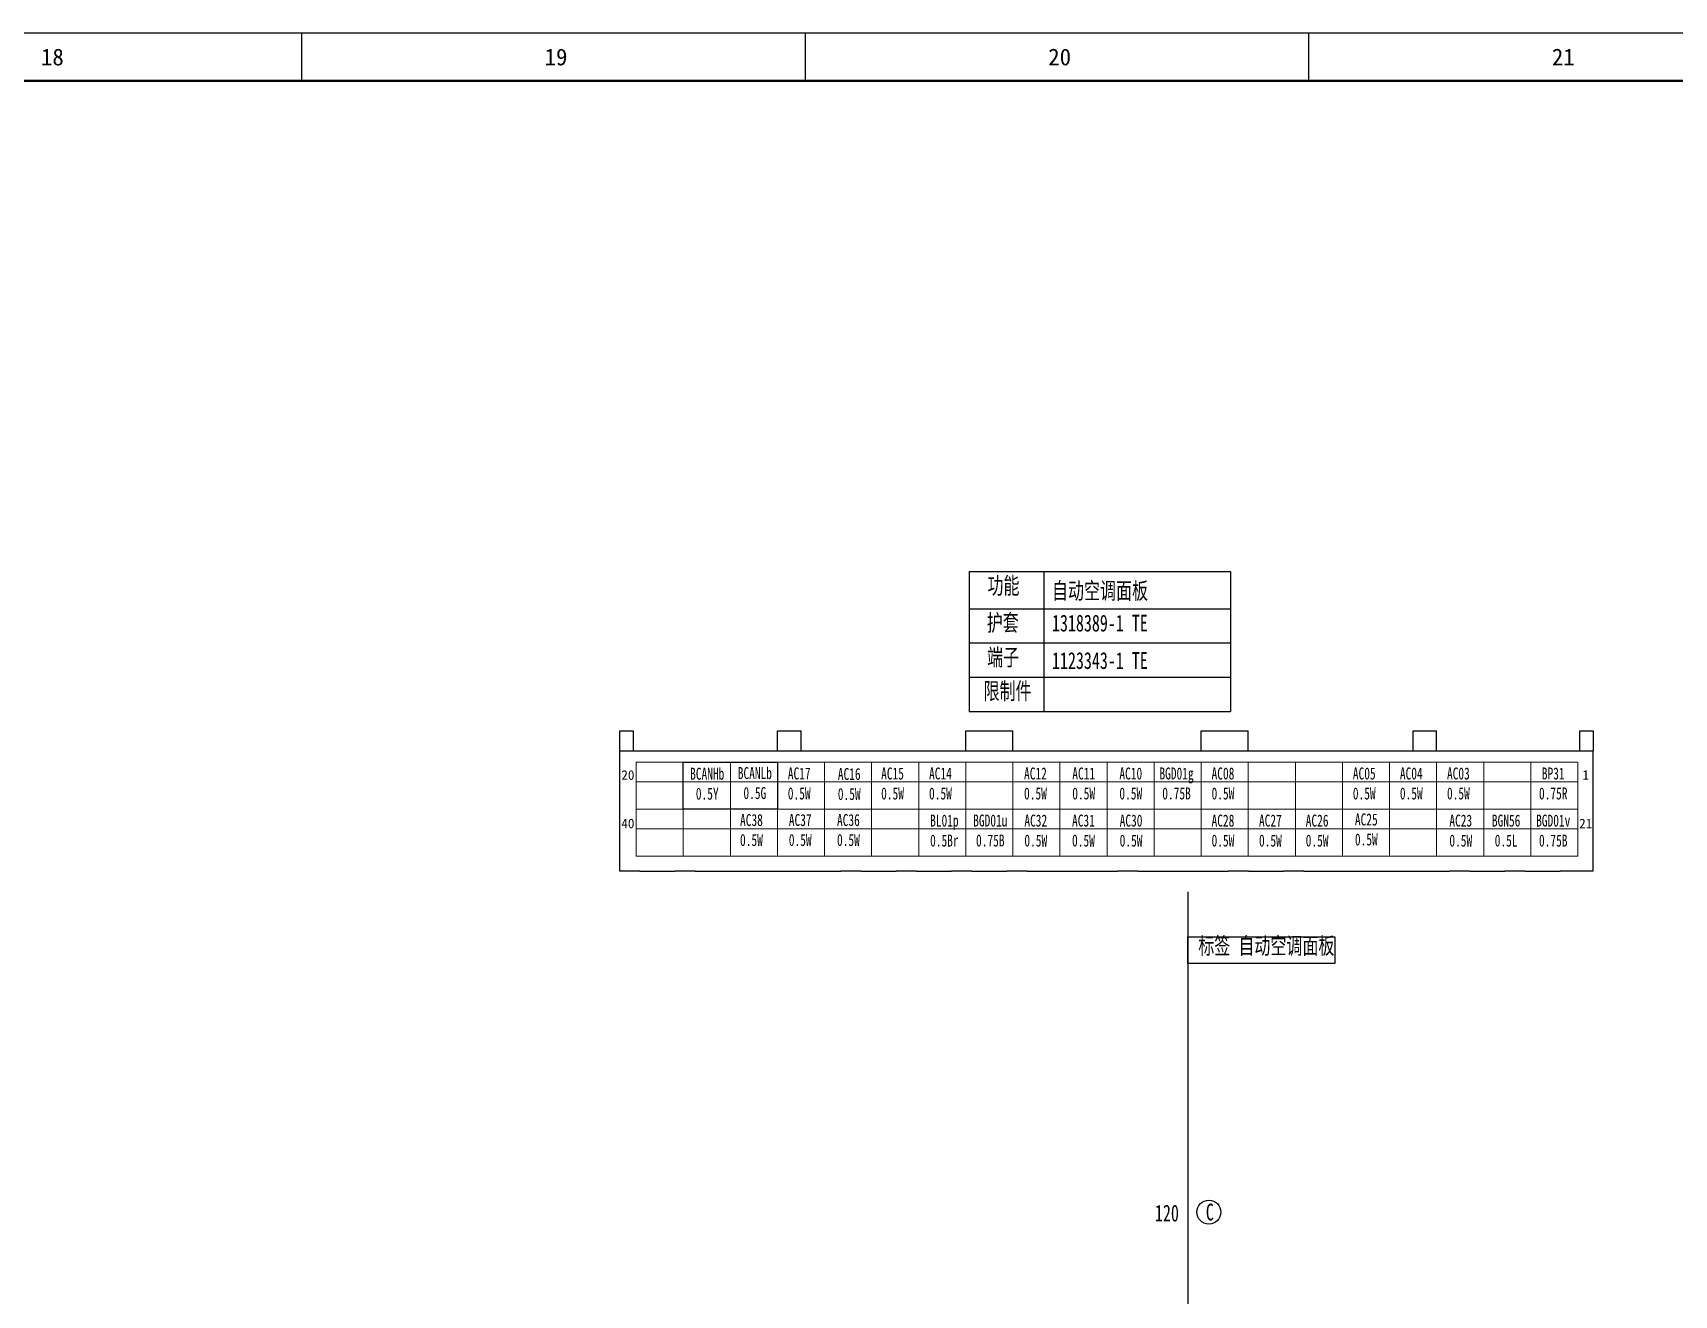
# Model space of a CAD drawing. Header units: millimetres. Extents: x 1543 to 5748, y 1576 to 2417.
# Drawn here: x 3379.6 to 3722.2, y 2153.8 to 2417.3 of the extents above; entities that cross this region are included whole.
import ezdxf

# ---------------------------------------------------------------- set-up
doc = ezdxf.new("R2010")
doc.units = ezdxf.units.MM
doc.layers.get('0').update_dxf_attribs({"lineweight": 25})
doc.layers.add('11文本层', color=255, linetype='Continuous')
for name, color, linetype, lineweight in [('1轮廓实线层', 7, 'Continuous', 50), ('_0', 7, 'Continuous', 25), ('图框层', 7, 'Continuous', 25), ('基本型', 7, 'Continuous', 18)]:
    doc.layers.add(name, color=color, linetype=linetype, lineweight=lineweight)
doc.styles.get("Standard").update_dxf_attribs({"font": ''})
doc.styles.add('仿宋3.5', font='simfang.ttf', dxfattribs={"height": 3.5})
doc.styles.add('仿宋体', font='', dxfattribs={"width": 0.7, "height": 3.5})
doc.styles.add('仿宋体GB2312', font='', dxfattribs={"width": 0.7})
doc.styles.add('标准', font='fangsong.ttf', dxfattribs={"width": 0.7, "height": 3.5})
doc.styles.get('Standard').set_extended_font_data('SimSun')
doc.styles.get('仿宋体').set_extended_font_data('SimSun')
doc.styles.get('仿宋体GB2312').set_extended_font_data('SimSun')

# ---------------------------------------------------------------- blocks, each defined once
blk = doc.blocks.new('ZwmFrameMain_A0X5^_^分区图框^_^landscape')
at = {"color": 3}
for p, q in [((1867.25, 831), (1867.25, 821)), ((1972.38, 831), (1972.38, 821)), ((2077.5, 831), (2077.5, 821))]:
    blk.add_line(p, q, dxfattribs=at)
at = {"lineweight": 50}
blk.add_line((0, 821), (4170, 821), dxfattribs=at)
at = {"layer": '图框层', "color": 1}
blk.add_line((-25, 831), (4180, 831), dxfattribs=at)
at = {"color": 3, "char_height": 3.5, "attachment_point": 1}
for s, insert in [('18', (1812.9, 827.71)), ('19', (1918.03, 827.71)), ('20', (2023.15, 827.71)), ('21', (2128.28, 827.71))]:
    blk.add_mtext_dynamic_manual_height_columns(s, width=5.7094, gutter_width=1, heights=[0], dxfattribs=dict(at, insert=insert))

msp = doc.modelspace()

# ---------------------------------------------------------------- linework, layer by layer
for p, q in [((3502.1, 2267.4), (3502.1, 2271.56)), ((3502.1, 2271.56), (3504.92, 2271.56)), ((3504.92, 2271.56), (3504.92, 2267.4)), ((3535.03, 2267.4), (3535.03, 2271.56)), ((3535.03, 2271.56), (3539.95, 2271.56)), ((3539.95, 2267.4), (3539.95, 2271.56)), ((3574.34, 2267.4), (3574.34, 2271.56)), ((3574.34, 2271.56), (3584.17, 2271.56)), ((3584.17, 2267.4), (3584.17, 2271.56)), ((3623.48, 2267.4), (3623.48, 2271.56)), ((3623.48, 2271.56), (3633.31, 2271.56)), ((3633.31, 2267.4), (3633.31, 2271.56)), ((3667.7, 2267.4), (3667.7, 2271.56)), ((3667.7, 2271.56), (3672.62, 2271.56)), ((3672.62, 2267.4), (3672.62, 2271.56)), ((3702.48, 2267.4), (3702.48, 2271.56)), ((3702.48, 2271.56), (3705.3, 2271.56)), ((3705.3, 2271.56), (3705.3, 2267.4)), ((3502.1, 2267.4), (3705.3, 2267.4)), ((3502.1, 2242.33), (3502.1, 2267.4)), ((3705.3, 2242.33), (3705.3, 2267.4)), ((3502.1, 2242.33), (3502.1, 2242.33)), ((3506.3, 2242.33), (3502.1, 2242.33)), ((3506.3, 2242.33), (3513.65, 2242.33)), ((3517.85, 2242.33), (3513.65, 2242.33)), ((3517.85, 2242.33), (3525.2, 2242.33)), ((3525.2, 2242.33), (3529.39, 2242.33)), ((3529.39, 2242.33), (3536.74, 2242.33)), ((3536.74, 2242.33), (3540.94, 2242.33)), ((3540.94, 2242.33), (3548.29, 2242.33)), ((3552.49, 2242.33), (3548.29, 2242.33)), ((3552.49, 2242.33), (3559.84, 2242.33)), ((3564.04, 2242.33), (3559.84, 2242.33)), ((3564.04, 2242.33), (3571.39, 2242.33)), ((3575.59, 2242.33), (3571.39, 2242.33)), ((3575.59, 2242.33), (3582.94, 2242.33)), ((3587.14, 2242.33), (3582.94, 2242.33)), ((3587.14, 2242.33), (3594.48, 2242.33)), ((3594.48, 2242.33), (3598.68, 2242.33)), ((3598.68, 2242.33), (3606.03, 2242.33)), ((3610.23, 2242.33), (3606.03, 2242.33)), ((3610.23, 2242.33), (3617.58, 2242.33)), ((3617.58, 2242.33), (3621.78, 2242.33)), ((3621.78, 2242.33), (3629.13, 2242.33)), ((3633.33, 2242.33), (3629.13, 2242.33)), ((3633.33, 2242.33), (3640.68, 2242.33)), ((3644.88, 2242.33), (3640.68, 2242.33)), ((3644.88, 2242.33), (3652.22, 2242.33)), ((3652.22, 2242.33), (3656.42, 2242.33)), ((3656.42, 2242.33), (3663.77, 2242.33)), ((3663.77, 2242.33), (3667.97, 2242.33)), ((3667.97, 2242.33), (3675.32, 2242.33)), ((3679.52, 2242.33), (3675.32, 2242.33)), ((3679.52, 2242.33), (3686.87, 2242.33)), ((3691.07, 2242.33), (3686.87, 2242.33)), ((3691.07, 2242.33), (3698.42, 2242.33)), ((3705.3, 2242.33), (3698.42, 2242.33))]:
    msp.add_line(p, q)
at = {"layer": '11文本层'}
for p, q in [((3575.02, 2304.88), (3575.02, 2297.08)), ((3575.02, 2304.88), (3590.62, 2304.88)), ((3590.62, 2304.88), (3629.62, 2304.88)), ((3590.62, 2304.88), (3590.62, 2275.63)), ((3629.62, 2304.88), (3629.62, 2275.63)), ((3575.02, 2297.08), (3629.62, 2297.08)), ((3575.02, 2297.08), (3575.02, 2289.93)), ((3575.02, 2289.93), (3629.62, 2289.93)), ((3575.02, 2289.93), (3575.02, 2282.78)), ((3575.02, 2282.78), (3629.62, 2282.78)), ((3575.02, 2282.78), (3575.02, 2275.63)), ((3575.02, 2275.63), (3629.62, 2275.63))]:
    msp.add_line(p, q, dxfattribs=at)
at = {"layer": '1轮廓实线层', "lineweight": -2}
msp.add_line((3620.69, 2237.97), (3620.69, 2010.89), dxfattribs=at)
at = {"layer": '1轮廓实线层', "lineweight": 30}
msp.add_lwpolyline([(3515.37, 2265.05), (3535.03, 2265.05), (3535.03, 2255.23), (3515.37, 2255.23)], close=True, dxfattribs=at)
at = {"layer": '1轮廓实线层', "lineweight": -2}
msp.add_lwpolyline([(3620.69, 2228.62), (3651.38, 2228.62), (3651.38, 2223.02), (3620.69, 2223.02)], close=True, dxfattribs=at)
at = {"layer": '_0'}
msp.add_circle((3625.09, 2171.15), 2.5, dxfattribs=at)
at = {"layer": '基本型'}
for p, q in [((3505.54, 2255.23), (3505.54, 2265.05)), ((3505.54, 2265.05), (3515.37, 2265.05)), ((3515.37, 2255.23), (3515.37, 2265.05)), ((3515.37, 2265.05), (3525.2, 2265.05)), ((3515.37, 2265.05), (3515.37, 2255.23)), ((3525.2, 2255.23), (3525.2, 2265.05)), ((3525.2, 2265.05), (3535.03, 2265.05)), ((3525.2, 2265.05), (3525.2, 2255.23)), ((3535.03, 2255.23), (3535.03, 2265.05)), ((3535.03, 2265.05), (3544.86, 2265.05)), ((3535.03, 2265.05), (3535.03, 2255.23)), ((3544.86, 2255.23), (3544.86, 2265.05)), ((3544.86, 2265.05), (3554.68, 2265.05)), ((3544.86, 2265.05), (3544.86, 2255.23)), ((3554.68, 2255.23), (3554.68, 2265.05)), ((3554.68, 2265.05), (3564.51, 2265.05)), ((3554.68, 2265.05), (3554.68, 2255.23)), ((3564.51, 2255.23), (3564.51, 2265.05)), ((3564.51, 2265.05), (3574.34, 2265.05)), ((3564.51, 2265.05), (3564.51, 2255.23)), ((3574.34, 2255.23), (3574.34, 2265.05)), ((3574.34, 2265.05), (3584.17, 2265.05)), ((3574.34, 2265.05), (3574.34, 2255.23)), ((3584.17, 2255.23), (3584.17, 2265.05)), ((3584.17, 2265.05), (3594, 2265.05)), ((3584.17, 2265.05), (3584.17, 2255.23)), ((3594, 2255.23), (3594, 2265.05)), ((3594, 2265.05), (3603.82, 2265.05)), ((3594, 2265.05), (3594, 2255.23)), ((3603.82, 2255.23), (3603.82, 2265.05)), ((3603.82, 2265.05), (3613.65, 2265.05)), ((3603.82, 2265.05), (3603.82, 2255.23)), ((3613.65, 2255.23), (3613.65, 2265.05)), ((3613.65, 2265.05), (3623.48, 2265.05)), ((3613.65, 2265.05), (3613.65, 2255.23)), ((3623.48, 2255.23), (3623.48, 2265.05)), ((3623.48, 2265.05), (3633.31, 2265.05)), ((3623.48, 2265.05), (3623.48, 2255.23)), ((3633.31, 2255.23), (3633.31, 2265.05)), ((3633.31, 2265.05), (3643.14, 2265.05)), ((3633.31, 2265.05), (3633.31, 2255.23)), ((3643.14, 2255.23), (3643.14, 2265.05)), ((3643.14, 2265.05), (3652.96, 2265.05)), ((3643.14, 2265.05), (3643.14, 2255.23)), ((3652.96, 2255.23), (3652.96, 2265.05)), ((3652.96, 2265.05), (3662.79, 2265.05)), ((3652.96, 2265.05), (3652.96, 2255.23)), ((3662.79, 2255.23), (3662.79, 2265.05)), ((3662.79, 2265.05), (3672.62, 2265.05)), ((3662.79, 2265.05), (3662.79, 2255.23)), ((3672.62, 2255.23), (3672.62, 2265.05)), ((3672.62, 2265.05), (3682.45, 2265.05)), ((3672.62, 2265.05), (3672.62, 2255.23)), ((3682.45, 2255.23), (3682.45, 2265.05)), ((3682.45, 2265.05), (3692.28, 2265.05)), ((3682.45, 2265.05), (3682.45, 2255.23)), ((3692.28, 2255.23), (3692.28, 2265.05)), ((3692.28, 2265.05), (3702.1, 2265.05)), ((3692.28, 2265.05), (3692.28, 2255.23)), ((3702.1, 2265.05), (3702.1, 2255.23)), ((3515.37, 2260.96), (3505.54, 2260.96)), ((3525.2, 2260.96), (3515.37, 2260.96)), ((3535.03, 2260.96), (3525.2, 2260.96)), ((3544.86, 2260.96), (3535.03, 2260.96)), ((3554.68, 2260.96), (3544.86, 2260.96)), ((3564.51, 2260.96), (3554.68, 2260.96)), ((3574.34, 2260.96), (3564.51, 2260.96)), ((3584.17, 2260.96), (3574.34, 2260.96)), ((3594, 2260.96), (3584.17, 2260.96)), ((3603.82, 2260.96), (3594, 2260.96)), ((3613.65, 2260.96), (3603.82, 2260.96)), ((3623.48, 2260.96), (3613.65, 2260.96)), ((3633.31, 2260.96), (3623.48, 2260.96)), ((3643.14, 2260.96), (3633.31, 2260.96)), ((3652.96, 2260.96), (3643.14, 2260.96)), ((3662.79, 2260.96), (3652.96, 2260.96)), ((3672.62, 2260.96), (3662.79, 2260.96)), ((3682.45, 2260.96), (3672.62, 2260.96)), ((3692.28, 2260.96), (3682.45, 2260.96)), ((3702.1, 2260.96), (3692.28, 2260.96)), ((3515.37, 2255.23), (3505.54, 2255.23)), ((3505.54, 2245.4), (3505.54, 2255.23)), ((3505.54, 2255.23), (3515.37, 2255.23)), ((3525.2, 2255.23), (3515.37, 2255.23)), ((3515.37, 2245.4), (3515.37, 2255.23)), ((3515.37, 2255.23), (3525.2, 2255.23)), ((3515.37, 2255.23), (3515.37, 2245.4)), ((3535.03, 2255.23), (3525.2, 2255.23)), ((3525.2, 2245.4), (3525.2, 2255.23)), ((3525.2, 2255.23), (3535.03, 2255.23)), ((3525.2, 2255.23), (3525.2, 2245.4)), ((3544.86, 2255.23), (3535.03, 2255.23)), ((3535.03, 2245.4), (3535.03, 2255.23)), ((3535.03, 2255.23), (3544.86, 2255.23)), ((3535.03, 2255.23), (3535.03, 2245.4)), ((3554.68, 2255.23), (3544.86, 2255.23)), ((3544.86, 2245.4), (3544.86, 2255.23)), ((3544.86, 2255.23), (3554.68, 2255.23)), ((3544.86, 2255.23), (3544.86, 2245.4)), ((3564.51, 2255.23), (3554.68, 2255.23)), ((3554.68, 2245.4), (3554.68, 2255.23)), ((3554.68, 2255.23), (3564.51, 2255.23)), ((3554.68, 2255.23), (3554.68, 2245.4)), ((3574.34, 2255.23), (3564.51, 2255.23)), ((3564.51, 2245.4), (3564.51, 2255.23)), ((3564.51, 2255.23), (3574.34, 2255.23)), ((3564.51, 2255.23), (3564.51, 2245.4)), ((3584.17, 2255.23), (3574.34, 2255.23)), ((3574.34, 2245.4), (3574.34, 2255.23)), ((3574.34, 2255.23), (3584.17, 2255.23)), ((3574.34, 2255.23), (3574.34, 2245.4)), ((3594, 2255.23), (3584.17, 2255.23)), ((3584.17, 2245.4), (3584.17, 2255.23)), ((3584.17, 2255.23), (3594, 2255.23)), ((3584.17, 2255.23), (3584.17, 2245.4)), ((3603.82, 2255.23), (3594, 2255.23)), ((3594, 2245.4), (3594, 2255.23)), ((3594, 2255.23), (3603.82, 2255.23)), ((3594, 2255.23), (3594, 2245.4)), ((3613.65, 2255.23), (3603.82, 2255.23)), ((3603.82, 2245.4), (3603.82, 2255.23)), ((3603.82, 2255.23), (3613.65, 2255.23)), ((3603.82, 2255.23), (3603.82, 2245.4)), ((3623.48, 2255.23), (3613.65, 2255.23)), ((3613.65, 2245.4), (3613.65, 2255.23)), ((3613.65, 2255.23), (3623.48, 2255.23)), ((3613.65, 2255.23), (3613.65, 2245.4)), ((3633.31, 2255.23), (3623.48, 2255.23)), ((3623.48, 2245.4), (3623.48, 2255.23)), ((3623.48, 2255.23), (3633.31, 2255.23)), ((3623.48, 2255.23), (3623.48, 2245.4)), ((3643.14, 2255.23), (3633.31, 2255.23)), ((3633.31, 2245.4), (3633.31, 2255.23)), ((3633.31, 2255.23), (3643.14, 2255.23)), ((3633.31, 2255.23), (3633.31, 2245.4)), ((3652.96, 2255.23), (3643.14, 2255.23)), ((3643.14, 2245.4), (3643.14, 2255.23)), ((3643.14, 2255.23), (3652.96, 2255.23)), ((3643.14, 2255.23), (3643.14, 2245.4)), ((3662.79, 2255.23), (3652.96, 2255.23)), ((3652.96, 2245.4), (3652.96, 2255.23)), ((3652.96, 2255.23), (3662.79, 2255.23)), ((3652.96, 2255.23), (3652.96, 2245.4)), ((3672.62, 2255.23), (3662.79, 2255.23)), ((3662.79, 2245.4), (3662.79, 2255.23)), ((3662.79, 2255.23), (3672.62, 2255.23)), ((3662.79, 2255.23), (3662.79, 2245.4)), ((3682.45, 2255.23), (3672.62, 2255.23)), ((3672.62, 2245.4), (3672.62, 2255.23)), ((3672.62, 2255.23), (3682.45, 2255.23)), ((3672.62, 2255.23), (3672.62, 2245.4)), ((3692.28, 2255.23), (3682.45, 2255.23)), ((3682.45, 2245.4), (3682.45, 2255.23)), ((3682.45, 2255.23), (3692.28, 2255.23)), ((3682.45, 2255.23), (3682.45, 2245.4)), ((3702.1, 2255.23), (3692.28, 2255.23)), ((3692.28, 2245.4), (3692.28, 2255.23)), ((3692.28, 2255.23), (3702.1, 2255.23)), ((3692.28, 2255.23), (3692.28, 2245.4)), ((3702.1, 2255.23), (3702.1, 2245.4)), ((3515.37, 2251.13), (3505.54, 2251.13)), ((3525.2, 2251.13), (3515.37, 2251.13)), ((3535.03, 2251.13), (3525.2, 2251.13)), ((3544.86, 2251.13), (3535.03, 2251.13)), ((3554.68, 2251.13), (3544.86, 2251.13)), ((3564.51, 2251.13), (3554.68, 2251.13)), ((3574.34, 2251.13), (3564.51, 2251.13)), ((3584.17, 2251.13), (3574.34, 2251.13)), ((3594, 2251.13), (3584.17, 2251.13)), ((3603.82, 2251.13), (3594, 2251.13)), ((3613.65, 2251.13), (3603.82, 2251.13)), ((3623.48, 2251.13), (3613.65, 2251.13)), ((3633.31, 2251.13), (3623.48, 2251.13)), ((3643.14, 2251.13), (3633.31, 2251.13)), ((3652.96, 2251.13), (3643.14, 2251.13)), ((3662.79, 2251.13), (3652.96, 2251.13)), ((3672.62, 2251.13), (3662.79, 2251.13)), ((3682.45, 2251.13), (3672.62, 2251.13)), ((3692.28, 2251.13), (3682.45, 2251.13)), ((3702.1, 2251.13), (3692.28, 2251.13)), ((3515.37, 2245.4), (3505.54, 2245.4)), ((3525.2, 2245.4), (3515.37, 2245.4)), ((3535.03, 2245.4), (3525.2, 2245.4)), ((3544.86, 2245.4), (3535.03, 2245.4)), ((3554.68, 2245.4), (3544.86, 2245.4)), ((3564.51, 2245.4), (3554.68, 2245.4)), ((3574.34, 2245.4), (3564.51, 2245.4)), ((3584.17, 2245.4), (3574.34, 2245.4)), ((3594, 2245.4), (3584.17, 2245.4)), ((3603.82, 2245.4), (3594, 2245.4)), ((3613.65, 2245.4), (3603.82, 2245.4)), ((3623.48, 2245.4), (3613.65, 2245.4)), ((3633.31, 2245.4), (3623.48, 2245.4)), ((3643.14, 2245.4), (3633.31, 2245.4)), ((3652.96, 2245.4), (3643.14, 2245.4)), ((3662.79, 2245.4), (3652.96, 2245.4)), ((3672.62, 2245.4), (3662.79, 2245.4)), ((3682.45, 2245.4), (3672.62, 2245.4)), ((3692.28, 2245.4), (3682.45, 2245.4)), ((3702.1, 2245.4), (3692.28, 2245.4))]:
    msp.add_line(p, q, dxfattribs=at)

# ---------------------------------------------------------------- block references
at = {"layer": '图框层', "lineweight": -3}
msp.add_blockref('ZwmFrameMain_A0X5^_^分区图框^_^landscape', (1568.4, 1586.27), dxfattribs=at)

# ---------------------------------------------------------------- texts
for s, insert, char_height, width, attachment_point, style in [('{\\fSimSun|b0|i0|c134|p2;\\C256;20}', (3503.81, 2263.37, 1026.9), 2, 0.9036, 2, '仿宋3.5'), ('\\pxqc;AC17\\P0.5W', (3536.46, 2263.94), 2.5, 6.2163, 1, '标准'), ('\\pxqc;AC16\\P0.5W', (3546.9, 2263.83), 2.5, 6.2163, 1, '标准'), ('\\pxqc;AC15\\P0.5W', (3555.94, 2263.94), 2.5, 6.2163, 1, '标准'), ('\\pxqc;AC14\\P0.5W', (3565.94, 2263.94), 2.5, 6.2163, 1, '标准'), ('\\pxqc;AC12\\P0.5W', (3585.77, 2263.94), 2.5, 6.2163, 1, '标准'), ('\\pxqc;AC11\\P0.5W', (3595.84, 2263.94), 2.5, 6.2163, 1, '标准'), ('\\pxqc;AC10\\P0.5W', (3605.67, 2263.94), 2.5, 6.2163, 1, '标准'), ('\\pxqc;BGD01g\\P0.75B', (3615.22, 2263.94), 2.5, 6.2163, 1, '标准'), ('\\pxqc;AC08\\P0.5W', (3624.91, 2263.94), 2.5, 6.2163, 1, '标准'), ('\\pxqc;AC05\\P0.5W', (3654.4, 2263.94), 2.5, 6.2163, 1, '标准'), ('\\pxqc;AC04\\P0.5W', (3664.22, 2263.94), 2.5, 6.2163, 1, '标准'), ('\\pxqc;AC03\\P0.5W', (3674.05, 2263.94), 2.5, 6.2163, 1, '标准'), ('\\pxqc;BP31\\P0.75R', (3693.85, 2263.94), 2.5, 6.2163, 1, '标准'), ('{\\fSimSun|b0|i0|c134|p2;\\C256;1}', (3703.74, 2263.37, 1026.9), 2, 0.9036, 2, '仿宋3.5'), ('\\pxqc;AC25\\P0.5W', (3654.83, 2254.34), 2.5, 6.2163, 1, '标准'), ('{\\fSimSun|b0|i0|c134|p2;\\C256;40}', (3503.81, 2253.25, 1026.9), 2, 0.9036, 2, '仿宋3.5'), ('\\pxqc;AC38\\P0.5W', (3526.49, 2254.23), 2.5, 6.2163, 1, '标准'), ('\\pxqc;AC37\\P0.5W', (3536.67, 2254.23), 2.5, 6.2163, 1, '标准'), ('\\pxqc;AC36\\P0.5W', (3546.73, 2254.23), 2.5, 6.2163, 1, '标准'), ('\\pxqc;BL01p\\P0.5Br', (3566.76, 2254.11), 2.5, 6.2163, 1, '标准'), ('\\pxqc;BGD01u\\P0.75B', (3576.35, 2254.12), 2.5, 6.2163, 1, '标准'), ('\\pxqc;AC32\\P0.5W', (3585.84, 2254.11), 2.5, 6.2163, 1, '标准'), ('\\pxqc;AC31\\P0.5W', (3595.79, 2254.11), 2.5, 6.2163, 1, '标准'), ('\\pxqc;AC30\\P0.5W', (3605.73, 2254.11), 2.5, 6.2163, 1, '标准'), ('\\pxqc;AC28\\P0.5W', (3624.91, 2254.11), 2.5, 6.2163, 1, '标准'), ('\\pxqc;AC27\\P0.5W', (3634.81, 2254.11), 2.5, 6.2163, 1, '标准'), ('\\pxqc;AC26\\P0.5W', (3644.57, 2254.11), 2.5, 6.2163, 1, '标准'), ('\\pxqc;AC23\\P0.5W', (3674.55, 2254.11), 2.5, 6.2163, 1, '标准'), ('\\pxqc;BGN56\\P0.5L', (3684.02, 2254.11), 2.5, 6.2163, 1, '标准'), ('\\pxqc;BGD01v\\P0.75B', (3693.85, 2254.11), 2.5, 6.2163, 1, '标准'), ('{\\fSimSun|b0|i0|c134|p2;\\C256;21}', (3703.74, 2253.25, 1026.9), 2, 0.9036, 2, '仿宋3.5')]:
    msp.add_mtext(s, dxfattribs=dict(insert=insert, char_height=char_height, width=width, attachment_point=attachment_point, style=style))
at = {"color": 133, "char_height": 2.5, "width": 6.2163, "attachment_point": 1, "style": '标准'}
for s, insert in [('\\pxqc;BCANHb\\P0.5Y', (3517.26, 2263.89)), ('\\pxqc;BCANLb\\P0.5G', (3527.2, 2264.03))]:
    msp.add_mtext(s, dxfattribs=dict(at, insert=insert))
at = {"layer": '11文本层', "style": '标准', "width": 0.7}
for s, p in [('功能', (3578.86, 2300.16)), ('自动空调面板', (3592.33, 2299.09)), ('护套', (3578.71, 2292.41)), ('1318389-1 TE', (3592.33, 2292.33)), ('端子', (3578.79, 2285.21)), ('1123343-1 TE', (3592.33, 2284.51)), ('限制件', (3578.04, 2278.15))]:
    msp.add_text(s, height=3.5, dxfattribs=at).set_placement(p)
at = {"layer": '11文本层', "insert": (3622.88, 2228.5), "char_height": 3.5, "width": 30.0264, "attachment_point": 1, "style": '标准'}
msp.add_mtext('标签 自动空调面板 ', dxfattribs=at)
at = {"layer": '_0', "char_height": 3.5, "attachment_point": 1}
for s, insert, width, style in [('120', (3613.82, 2172.69), 5.9278, '仿宋体'), ('C', (3624.44, 2172.91), 2.4249, '仿宋体GB2312')]:
    msp.add_mtext(s, dxfattribs=dict(at, insert=insert, width=width, style=style))

doc.saveas('drawing.dxf')
